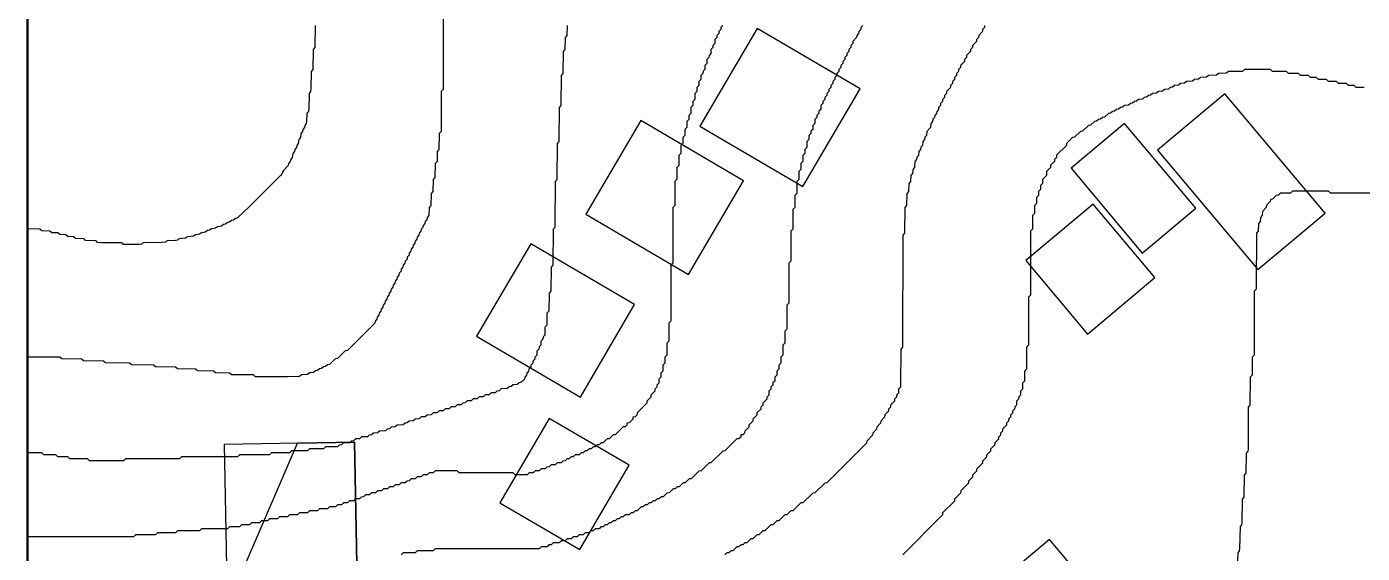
# Model space of a CAD drawing. Header units: millimetres. Extents: x 0 to 600000, y 0 to 540000.
# Drawn here: x 0 to 167121, y 129330 to 195234 of the extents above; entities that cross this region are included whole.
import ezdxf

# ---------------------------------------------------------------- set-up
doc = ezdxf.new("R2010")
doc.units = ezdxf.units.MM
for name, color, linetype in [('BLDG_BOX_CAMPUS', 5, 'Continuous'), ('BLDG_BOX_RASTER', 1, 'Continuous'), ('BLDG_FOOTPRINT_CAMPUS', 8, 'Continuous'), ('BLDG_FOOTPRINT_RASTER', 12, 'Continuous'), ('CONTOUR_44', 5, 'Continuous'), ('CONTOUR_45', 5, 'Continuous'), ('CONTOUR_46', 150, 'Continuous'), ('CONTOUR_47', 150, 'Continuous'), ('CONTOUR_48', 130, 'Continuous'), ('CONTOUR_49', 90, 'Continuous'), ('CONTOUR_50', 90, 'Continuous'), ('CONTOUR_51', 3, 'Continuous'), ('CONTOUR_52', 60, 'Continuous'), ('CONTOUR_53', 50, 'Continuous'), ('CONTOUR_54', 40, 'Continuous'), ('CONTOUR_55', 40, 'Continuous'), ('CONTOUR_56', 30, 'Continuous'), ('CONTOUR_57', 30, 'Continuous'), ('CONTOUR_58', 22, 'Continuous'), ('CONTOUR_59', 22, 'Continuous'), ('MODEL_BOUNDARY', 7, 'Continuous')]:
    doc.layers.add(name, color=color, linetype=linetype)

msp = doc.modelspace()

# ---------------------------------------------------------------- linework, layer by layer
at = {"layer": 'BLDG_BOX_CAMPUS'}
for points in [[(141504, 179779, 58202), (154036, 164839, 59002), (162464, 171908, 59033), (149931, 186848, 58099), (141504, 179779, 58202)], [(130687, 177513, 58042), (139588, 166902, 58403), (146272, 172508, 58533), (137371, 183119, 58048), (130687, 177513, 58042)], [(125032, 165961, 57961), (132744, 156768, 58271), (141172, 163837, 58494), (133459, 173031, 58152), (125032, 165961, 57961)], [(125865, 114906, 59572), (135058, 122618, 58964), (127989, 131046, 58601), (118795, 123334, 58715), (125865, 114906, 59572)]]:
    msp.add_polyline3d(points, close=True, dxfattribs=at)
at = {"layer": 'BLDG_BOX_RASTER'}
for points in [[(104279, 187450, 56236), (91385, 195005, 55233), (84228, 182789, 55092), (97122, 175235, 56043), (104279, 187450, 56236)], [(76827, 183478, 54617), (69965, 171767, 54259), (82819, 164235, 55147), (89681, 175946, 55523), (76827, 183478, 54617)], [(56292, 156502, 53727), (69290, 148886, 54630), (76070, 160459, 54733), (63073, 168075, 53847), (56292, 156502, 53727)], [(69198, 129789, 56181), (75384, 140346, 55467), (65378, 146209, 54595), (59193, 135652, 55400), (69198, 129789, 56181)], [(25161, 118980, 56449), (41476, 119284, 56986), (41028, 143238, 54021), (24714, 142934, 53858), (25161, 118980, 56449)]]:
    msp.add_polyline3d(points, close=True, dxfattribs=at)
at = {"layer": 'BLDG_FOOTPRINT_CAMPUS'}
for points in [[(141504, 179779, 58202), (154036, 164839, 59002), (162464, 171909, 59033), (149931, 186848, 58099), (141504, 179779, 58202)], [(130687, 177513, 58042), (139588, 166902, 58403), (146272, 172508, 58533), (137371, 183119, 58048), (130687, 177513, 58042)], [(125032, 165961, 57961), (132744, 156768, 58271), (141172, 163837, 58494), (133459, 173031, 58152), (125032, 165961, 57961)], [(118795, 123334, 58715), (125865, 114906, 59572), (135058, 122618, 58964), (127989, 131046, 58601), (118795, 123334, 58715)]]:
    msp.add_polyline3d(points, close=True, dxfattribs=at)
at = {"layer": 'BLDG_FOOTPRINT_RASTER'}
for points in [[(91386, 195005, 55233), (84228, 182789, 55092), (97122, 175235, 56043), (104279, 187450, 56236), (91386, 195005, 55233)], [(76827, 183478, 54617), (69965, 171767, 54259), (82819, 164235, 55147), (89681, 175946, 55523), (76827, 183478, 54617)], [(63073, 168075, 53847), (56292, 156502, 53727), (69290, 148886, 54630), (76070, 160459, 54733), (63073, 168075, 53847)], [(65378, 146209, 54595), (59193, 135652, 55400), (69198, 129789, 56181), (75384, 140346, 55467), (65378, 146209, 54595)], [(33901, 143105, 53905), (41028, 143238, 54021), (41476, 119284, 56986), (25161, 118980, 56449), (25092, 122659, 56112), (33901, 143105, 53905)]]:
    msp.add_polyline3d(points, close=True, dxfattribs=at)
at = {"layer": 'CONTOUR_44'}
msp.add_polyline3d([(125, 123, 44000), (599875, 124, 44000), (599876, 539875, 44000), (125, 539876, 44000), (125, 123, 44000)], close=True, dxfattribs=at)
at = {"layer": 'CONTOUR_45'}
msp.add_polyline3d([(125, 123, 45000), (599875, 124, 45000), (599876, 539875, 45000), (125, 539876, 45000), (125, 123, 45000)], close=True, dxfattribs=at)
at = {"layer": 'CONTOUR_46'}
msp.add_polyline3d([(125, 457886, 46000), (125, 123, 46000), (125, 123, 46000), (599875, 124, 46000)], dxfattribs=at)
at = {"layer": 'CONTOUR_47'}
msp.add_polyline3d([(125, 360358, 47000), (125, 123, 47000), (125, 123, 47000), (599875, 124, 47000)], dxfattribs=at)
at = {"layer": 'CONTOUR_48'}
msp.add_polyline3d([(125, 351634, 48000), (125, 124, 48000), (125, 124, 48000), (599875, 124, 48000)], dxfattribs=at)
at = {"layer": 'CONTOUR_49'}
msp.add_polyline3d([(125, 257391, 49000), (125, 124, 49000), (125, 124, 49000), (599875, 124, 49000)], dxfattribs=at)
at = {"layer": 'CONTOUR_50'}
msp.add_polyline3d([(125, 237941, 50000), (125, 124, 50000), (125, 124, 50000), (599875, 125, 50000)], dxfattribs=at)
at = {"layer": 'CONTOUR_51'}
msp.add_polyline3d([(125, 207427, 51000), (125, 124, 51000), (125, 124, 51000), (529694, 125, 51000)], dxfattribs=at)
at = {"layer": 'CONTOUR_52'}
msp.add_polyline3d([(36097, 195375, 52000), (36055, 192625, 52000), (35842, 192375, 52000), (35794, 189875, 52000), (35587, 189625, 52000), (35555, 187375, 52000), (35528, 187125, 52000), (35329, 186875, 52000), (35290, 184875, 52000), (35255, 184625, 52000), (35125, 184495, 52000), (35067, 184375, 52000), (35026, 183375, 52000), (34981, 183125, 52000), (34796, 182875, 52000), (34751, 182625, 52000), (34553, 182375, 52000), (34512, 182125, 52000), (34311, 181875, 52000), (34250, 181375, 52000), (34056, 181125, 52000), (33988, 180625, 52000), (33795, 180375, 52000), (33747, 180125, 52000), (33547, 179875, 52000), (33500, 179625, 52000), (33302, 179375, 52000), (33224, 178875, 52000), (33033, 178625, 52000), (32975, 178375, 52000), (32778, 178125, 52000), (32710, 177875, 52000), (32125, 177244, 52000), (32035, 177125, 52000), (31967, 176875, 52000), (31739, 176625, 52000), (27875, 172750, 52000), (26375, 171311, 52000), (26125, 171233, 52000), (25875, 171040, 52000), (25625, 170975, 52000), (25375, 170783, 52000), (25125, 170722, 52000), (24875, 170531, 52000), (24625, 170472, 52000), (24375, 170290, 52000), (23875, 170207, 52000), (23625, 170024, 52000), (23125, 169951, 52000), (22875, 169760, 52000), (22625, 169711, 52000), (22375, 169526, 52000), (21875, 169453, 52000), (21625, 169270, 52000), (21125, 169202, 52000), (20875, 169024, 52000), (20125, 168946, 52000), (19875, 168767, 52000), (19125, 168695, 52000), (18981, 168625, 52000), (18875, 168519, 52000), (18625, 168477, 52000), (17625, 168440, 52000), (17487, 168375, 52000), (17375, 168263, 52000), (16875, 168213, 52000), (14625, 168183, 52000), (14498, 168125, 52000), (14375, 168002, 52000), (14125, 167968, 52000), (12375, 167963, 52000), (12125, 167995, 52000), (11995, 168125, 52000), (11875, 168178, 52000), (9375, 168196, 52000), (8875, 168234, 52000), (8734, 168375, 52000), (8625, 168425, 52000), (7375, 168476, 52000), (7226, 168625, 52000), (7125, 168673, 52000), (6125, 168721, 52000), (5875, 168921, 52000), (5125, 168964, 52000), (4875, 169168, 52000), (4125, 169209, 52000), (3875, 169416, 52000), (3125, 169454, 52000), (2875, 169663, 52000), (1875, 169702, 52000), (1625, 169911, 52000), (125, 169928, 52000), (125, 124, 52000)], dxfattribs=at)
at = {"layer": 'CONTOUR_53'}
msp.add_polyline3d([(52114, 198625, 53000), (52103, 187625, 53000), (52094, 187375, 53000), (51861, 187125, 53000), (51840, 182125, 53000), (51609, 181875, 53000), (51589, 179875, 53000), (51358, 179625, 53000), (51340, 178375, 53000), (51109, 178125, 53000), (51087, 176375, 53000), (50857, 176125, 53000), (50835, 174625, 53000), (50606, 174375, 53000), (50580, 172875, 53000), (50353, 172625, 53000), (50323, 171625, 53000), (50096, 171375, 53000), (50080, 171125, 53000), (49848, 170875, 53000), (49833, 170625, 53000), (49599, 170375, 53000), (49584, 170125, 53000), (49350, 169875, 53000), (49335, 169625, 53000), (49100, 169375, 53000), (49085, 169125, 53000), (48851, 168875, 53000), (48836, 168625, 53000), (48601, 168375, 53000), (48586, 168125, 53000), (48351, 167875, 53000), (48336, 167625, 53000), (48101, 167375, 53000), (48086, 167125, 53000), (47851, 166875, 53000), (47836, 166625, 53000), (47601, 166375, 53000), (47586, 166125, 53000), (47351, 165875, 53000), (47335, 165625, 53000), (47100, 165375, 53000), (47085, 165125, 53000), (46850, 164875, 53000), (46835, 164625, 53000), (46600, 164375, 53000), (46584, 164125, 53000), (46349, 163875, 53000), (46333, 163625, 53000), (46099, 163375, 53000), (46083, 163125, 53000), (45849, 162875, 53000), (45832, 162625, 53000), (45598, 162375, 53000), (45581, 162125, 53000), (45347, 161875, 53000), (45330, 161625, 53000), (45097, 161375, 53000), (45079, 161125, 53000), (44846, 160875, 53000), (44827, 160625, 53000), (44595, 160375, 53000), (44575, 160125, 53000), (44343, 159875, 53000), (44323, 159625, 53000), (44092, 159375, 53000), (44070, 159125, 53000), (43839, 158875, 53000), (43816, 158625, 53000), (43585, 158375, 53000), (43556, 158125, 53000), (40125, 154691, 53000), (39875, 154662, 53000), (39826, 154625, 53000), (38875, 153694, 53000), (38625, 153664, 53000), (38572, 153625, 53000), (37875, 152950, 53000), (37625, 152919, 53000), (37375, 152694, 53000), (37125, 152667, 53000), (36875, 152443, 53000), (36625, 152417, 53000), (36375, 152194, 53000), (36125, 152168, 53000), (35875, 151950, 53000), (35375, 151914, 53000), (35125, 151699, 53000), (34375, 151661, 53000), (34125, 151448, 53000), (32625, 151412, 53000), (28625, 151424, 53000), (28375, 151647, 53000), (25625, 151667, 53000), (25375, 151894, 53000), (23625, 151912, 53000), (23375, 152142, 53000), (21375, 152159, 53000), (21125, 152390, 53000), (18875, 152407, 53000), (18625, 152639, 53000), (16125, 152655, 53000), (15875, 152889, 53000), (13125, 152904, 53000), (12875, 153138, 53000), (9875, 153153, 53000), (9625, 153388, 53000), (7125, 153403, 53000), (6875, 153638, 53000), (4375, 153652, 53000), (4125, 153887, 53000), (125, 153892, 53000), (125, 124, 53000)], dxfattribs=at)
at = {"layer": 'CONTOUR_54'}
msp.add_polyline3d([(67615, 195375, 54000), (67602, 194125, 54000), (67364, 193875, 54000), (67352, 192375, 54000), (67114, 192125, 54000), (67100, 189375, 54000), (66864, 189125, 54000), (66849, 185375, 54000), (66613, 185125, 54000), (66598, 180875, 54000), (66363, 180625, 54000), (66347, 176125, 54000), (66112, 175875, 54000), (66102, 170375, 54000), (66094, 170125, 54000), (65861, 169875, 54000), (65839, 165375, 54000), (65608, 165125, 54000), (65584, 162125, 54000), (65356, 161875, 54000), (65328, 159625, 54000), (65103, 159375, 54000), (65072, 157875, 54000), (64849, 157625, 54000), (64815, 156625, 54000), (64625, 156435, 54000), (64574, 156125, 54000), (64346, 155875, 54000), (64318, 155375, 54000), (64125, 155182, 54000), (64073, 154875, 54000), (63845, 154625, 54000), (63814, 154125, 54000), (63589, 153875, 54000), (63566, 153625, 54000), (63338, 153375, 54000), (63315, 153125, 54000), (63087, 152875, 54000), (63062, 152625, 54000), (62834, 152375, 54000), (62807, 152125, 54000), (62579, 151875, 54000), (62547, 151625, 54000), (62320, 151375, 54000), (62273, 151125, 54000), (61875, 150728, 54000), (61625, 150682, 54000), (61375, 150460, 54000), (60875, 150413, 54000), (60625, 150187, 54000), (60375, 150164, 54000), (60310, 150125, 54000), (60125, 149940, 54000), (59375, 149901, 54000), (59125, 149671, 54000), (58825, 149625, 54000), (58625, 149425, 54000), (58125, 149400, 54000), (57875, 149169, 54000), (57375, 149147, 54000), (57125, 148916, 54000), (56625, 148896, 54000), (56375, 148663, 54000), (55875, 148644, 54000), (55625, 148410, 54000), (55125, 148393, 54000), (54875, 148156, 54000), (54591, 148125, 54000), (54375, 147909, 54000), (53875, 147892, 54000), (53625, 147657, 54000), (53125, 147641, 54000), (52875, 147405, 54000), (52375, 147390, 54000), (52125, 147153, 54000), (51625, 147140, 54000), (51375, 146902, 54000), (50875, 146889, 54000), (50625, 146651, 54000), (50125, 146638, 54000), (49875, 146400, 54000), (49375, 146388, 54000), (49125, 146149, 54000), (48625, 146137, 54000), (48375, 145898, 54000), (47875, 145887, 54000), (47625, 145646, 54000), (47351, 145625, 54000), (47125, 145399, 54000), (46375, 145386, 54000), (46125, 145146, 54000), (45625, 145136, 54000), (45375, 144894, 54000), (45103, 144875, 54000), (44875, 144647, 54000), (44125, 144635, 54000), (43875, 144394, 54000), (43375, 144385, 54000), (43125, 144143, 54000), (42854, 144125, 54000), (42625, 143896, 54000), (41875, 143885, 54000), (41625, 143643, 54000), (41125, 143635, 54000), (40875, 143393, 54000), (40604, 143375, 54000), (40375, 143146, 54000), (39625, 143135, 54000), (39375, 142893, 54000), (39102, 142875, 54000), (38875, 142648, 54000), (37375, 142634, 54000), (37125, 142395, 54000), (35375, 142384, 54000), (35125, 142144, 54000), (33125, 142133, 54000), (32875, 141893, 54000), (30625, 141883, 54000), (30375, 141643, 54000), (26625, 141634, 54000), (26375, 141394, 54000), (19375, 141384, 54000), (19125, 141145, 54000), (12375, 141135, 54000), (12125, 140897, 54000), (11875, 140891, 54000), (7875, 140898, 54000), (7625, 141136, 54000), (5375, 141148, 54000), (5125, 141386, 54000), (3875, 141396, 54000), (3625, 141635, 54000), (2125, 141645, 54000), (1875, 141884, 54000), (125, 141887, 54000), (125, 124, 54000)], dxfattribs=at)
at = {"layer": 'CONTOUR_55'}
msp.add_polyline3d([(87102, 195375, 55000), (86861, 195125, 55000), (86852, 194875, 55000), (86611, 194625, 55000), (86602, 194375, 55000), (86361, 194125, 55000), (86353, 193875, 55000), (86112, 193625, 55000), (86100, 193125, 55000), (85875, 192900, 55000), (85852, 192625, 55000), (85612, 192375, 55000), (85599, 191875, 55000), (85375, 191651, 55000), (85352, 191375, 55000), (85112, 191125, 55000), (85100, 190625, 55000), (84861, 190375, 55000), (84848, 189875, 55000), (84625, 189652, 55000), (84602, 189375, 55000), (84362, 189125, 55000), (84350, 188625, 55000), (84112, 188375, 55000), (84100, 187875, 55000), (83862, 187625, 55000), (83850, 187125, 55000), (83612, 186875, 55000), (83599, 186125, 55000), (83361, 185875, 55000), (83350, 185375, 55000), (83112, 185125, 55000), (83099, 184375, 55000), (82862, 184125, 55000), (82851, 183625, 55000), (82613, 183375, 55000), (82600, 182625, 55000), (82363, 182375, 55000), (82350, 181625, 55000), (82113, 181375, 55000), (82101, 180625, 55000), (81863, 180375, 55000), (81851, 179375, 55000), (81613, 179125, 55000), (81600, 177875, 55000), (81363, 177625, 55000), (81351, 176125, 55000), (81114, 175875, 55000), (81100, 172875, 55000), (80863, 172625, 55000), (80847, 165625, 55000), (80612, 165375, 55000), (80601, 158625, 55000), (80592, 158375, 55000), (80360, 158125, 55000), (80340, 155875, 55000), (80108, 155625, 55000), (80086, 154125, 55000), (79856, 153875, 55000), (79837, 153125, 55000), (79606, 152875, 55000), (79585, 152125, 55000), (79354, 151875, 55000), (79335, 151375, 55000), (79103, 151125, 55000), (79082, 150625, 55000), (78850, 150375, 55000), (78834, 150125, 55000), (78599, 149875, 55000), (78582, 149625, 55000), (78101, 149125, 55000), (78084, 148875, 55000), (77601, 148375, 55000), (77583, 148125, 55000), (76375, 146904, 55000), (76328, 146625, 55000), (76125, 146422, 55000), (75853, 146375, 55000), (75835, 146125, 55000), (75375, 145665, 55000), (75103, 145625, 55000), (75080, 145375, 55000), (74875, 145170, 55000), (74625, 145148, 55000), (73625, 144161, 55000), (73375, 144145, 55000), (72875, 143658, 55000), (72625, 143644, 55000), (72125, 143158, 55000), (71875, 143145, 55000), (71625, 142905, 55000), (71375, 142893, 55000), (71125, 142654, 55000), (70875, 142642, 55000), (70625, 142403, 55000), (70375, 142392, 55000), (70125, 142152, 55000), (69875, 142142, 55000), (69625, 141902, 55000), (69375, 141892, 55000), (69125, 141653, 55000), (68625, 141639, 55000), (68375, 141398, 55000), (68125, 141390, 55000), (67875, 141149, 55000), (67625, 141140, 55000), (67375, 140900, 55000), (67099, 140875, 55000), (66875, 140651, 55000), (66375, 140638, 55000), (66125, 140399, 55000), (65625, 140387, 55000), (65375, 140147, 55000), (65100, 140125, 55000), (64875, 139900, 55000), (64375, 139888, 55000), (64125, 139650, 55000), (63625, 139638, 55000), (63375, 139401, 55000), (62875, 139389, 55000), (62625, 139154, 55000), (61125, 139149, 55000), (60875, 139386, 55000), (54125, 139389, 55000), (53875, 139631, 55000), (51125, 139630, 55000), (50875, 139385, 55000), (50375, 139381, 55000), (50125, 139136, 55000), (49625, 139131, 55000), (49375, 138886, 55000), (48875, 138881, 55000), (48625, 138636, 55000), (48125, 138631, 55000), (47875, 138386, 55000), (47613, 138375, 55000), (47375, 138137, 55000), (46875, 138131, 55000), (46625, 137887, 55000), (46125, 137881, 55000), (45875, 137637, 55000), (45375, 137631, 55000), (45125, 137387, 55000), (44625, 137381, 55000), (44375, 137137, 55000), (43875, 137131, 55000), (43625, 136887, 55000), (43125, 136881, 55000), (42875, 136637, 55000), (42375, 136631, 55000), (42125, 136386, 55000), (41862, 136375, 55000), (41625, 136138, 55000), (41125, 136132, 55000), (40875, 135888, 55000), (40375, 135882, 55000), (40125, 135638, 55000), (39625, 135632, 55000), (39375, 135388, 55000), (38875, 135382, 55000), (38625, 135139, 55000), (37875, 135132, 55000), (37625, 134889, 55000), (36625, 134882, 55000), (36375, 134639, 55000), (35375, 134632, 55000), (35125, 134389, 55000), (34125, 134382, 55000), (33875, 134139, 55000), (32875, 134132, 55000), (32625, 133889, 55000), (31625, 133882, 55000), (31375, 133639, 55000), (30375, 133632, 55000), (30125, 133389, 55000), (29375, 133382, 55000), (29125, 133140, 55000), (28125, 133132, 55000), (27875, 132891, 55000), (26875, 132883, 55000), (26625, 132641, 55000), (25375, 132633, 55000), (25125, 132392, 55000), (21875, 132382, 55000), (21625, 132141, 55000), (18875, 132133, 55000), (18625, 131891, 55000), (16375, 131883, 55000), (16125, 131642, 55000), (13625, 131633, 55000), (13375, 131393, 55000), (125, 131384, 55000), (125, 124, 55000)], dxfattribs=at)
at = {"layer": 'CONTOUR_56'}
msp.add_polyline3d([(104604, 195375, 56000), (104361, 195125, 56000), (104353, 194875, 56000), (104111, 194625, 56000), (104102, 194375, 56000), (103860, 194125, 56000), (103850, 193875, 56000), (103362, 193375, 56000), (103354, 193125, 56000), (103111, 192875, 56000), (103103, 192625, 56000), (102861, 192375, 56000), (102853, 192125, 56000), (102611, 191875, 56000), (102602, 191625, 56000), (102361, 191375, 56000), (102352, 191125, 56000), (102111, 190875, 56000), (102102, 190625, 56000), (101861, 190375, 56000), (101852, 190125, 56000), (101611, 189875, 56000), (101602, 189625, 56000), (101361, 189375, 56000), (101352, 189125, 56000), (101111, 188875, 56000), (101102, 188625, 56000), (100861, 188375, 56000), (100852, 188125, 56000), (100611, 187875, 56000), (100602, 187625, 56000), (100361, 187375, 56000), (100353, 187125, 56000), (100111, 186875, 56000), (100103, 186625, 56000), (99861, 186375, 56000), (99853, 186125, 56000), (99612, 185875, 56000), (99604, 185625, 56000), (99363, 185375, 56000), (99351, 184875, 56000), (99125, 184649, 56000), (99103, 184375, 56000), (98862, 184125, 56000), (98854, 183875, 56000), (98613, 183625, 56000), (98602, 183125, 56000), (98363, 182875, 56000), (98351, 182375, 56000), (98125, 182149, 56000), (98104, 181875, 56000), (97864, 181625, 56000), (97853, 181125, 56000), (97614, 180875, 56000), (97601, 180125, 56000), (97363, 179875, 56000), (97353, 179375, 56000), (97114, 179125, 56000), (97102, 178375, 56000), (96864, 178125, 56000), (96852, 177375, 56000), (96614, 177125, 56000), (96602, 176125, 56000), (96364, 175875, 56000), (96351, 174375, 56000), (96114, 174125, 56000), (96101, 172625, 56000), (95864, 172375, 56000), (95850, 169875, 56000), (95614, 169625, 56000), (95599, 165875, 56000), (95363, 165625, 56000), (95347, 160625, 56000), (95112, 160375, 56000), (95095, 157375, 56000), (94861, 157125, 56000), (94844, 155625, 56000), (94610, 155375, 56000), (94593, 154125, 56000), (94359, 153875, 56000), (94343, 153125, 56000), (94108, 152875, 56000), (94094, 152375, 56000), (93859, 152125, 56000), (93844, 151625, 56000), (93609, 151375, 56000), (93593, 150875, 56000), (93375, 150657, 56000), (93346, 150375, 56000), (93108, 150125, 56000), (93097, 149875, 56000), (92859, 149625, 56000), (92843, 149125, 56000), (92605, 148875, 56000), (92593, 148625, 56000), (92108, 148125, 56000), (92097, 147875, 56000), (91857, 147625, 56000), (91845, 147375, 56000), (91375, 146899, 56000), (91346, 146625, 56000), (90858, 146125, 56000), (90846, 145875, 56000), (90358, 145375, 56000), (90345, 145125, 56000), (89856, 144625, 56000), (89837, 144375, 56000), (89625, 144163, 56000), (89375, 144143, 56000), (89339, 143875, 56000), (89125, 143661, 56000), (88875, 143643, 56000), (87375, 142150, 56000), (87108, 142125, 56000), (85625, 140648, 56000), (85375, 140638, 56000), (84375, 139647, 56000), (84109, 139625, 56000), (83125, 138647, 56000), (82875, 138638, 56000), (82375, 138146, 56000), (82125, 138137, 56000), (81625, 137646, 56000), (81375, 137637, 56000), (81125, 137393, 56000), (80875, 137386, 56000), (80375, 136894, 56000), (80109, 136875, 56000), (79625, 136395, 56000), (79375, 136387, 56000), (79125, 136143, 56000), (78875, 136136, 56000), (78625, 135893, 56000), (78375, 135886, 56000), (78125, 135642, 56000), (77875, 135635, 56000), (77625, 135392, 56000), (77375, 135385, 56000), (77125, 135141, 56000), (76875, 135135, 56000), (76375, 134644, 56000), (76125, 134636, 56000), (75875, 134393, 56000), (75625, 134386, 56000), (75375, 134144, 56000), (74875, 134134, 56000), (74625, 133891, 56000), (74375, 133885, 56000), (74125, 133641, 56000), (73875, 133635, 56000), (73625, 133391, 56000), (73375, 133385, 56000), (73125, 133141, 56000), (72875, 133135, 56000), (72625, 132892, 56000), (72375, 132885, 56000), (72125, 132642, 56000), (71856, 132625, 56000), (71625, 132394, 56000), (71125, 132384, 56000), (70875, 132141, 56000), (70607, 132125, 56000), (70375, 131893, 56000), (69875, 131884, 56000), (69625, 131643, 56000), (69125, 131634, 56000), (68875, 131393, 56000), (68375, 131384, 56000), (68125, 131143, 56000), (67625, 131134, 56000), (67375, 130893, 56000), (66875, 130885, 56000), (66625, 130644, 56000), (65875, 130634, 56000), (65625, 130392, 56000), (65354, 130375, 56000), (65125, 130146, 56000), (64375, 130135, 56000), (64125, 129896, 56000), (63875, 129890, 56000), (51125, 129882, 56000), (50875, 129640, 56000), (48875, 129632, 56000), (48625, 129389, 56000), (47125, 129382, 56000), (46875, 129139, 56000)], dxfattribs=at)
at = {"layer": 'CONTOUR_57'}
msp.add_polyline3d([(119863, 195375, 57000), (119855, 195125, 57000), (119612, 194875, 57000), (119603, 194625, 57000), (119125, 194142, 57000), (119105, 193875, 57000), (118862, 193625, 57000), (118853, 193375, 57000), (118363, 192875, 57000), (118355, 192625, 57000), (118112, 192375, 57000), (118103, 192125, 57000), (117613, 191625, 57000), (117605, 191375, 57000), (117362, 191125, 57000), (117353, 190875, 57000), (116863, 190375, 57000), (116856, 190125, 57000), (116613, 189875, 57000), (116605, 189625, 57000), (116363, 189375, 57000), (116355, 189125, 57000), (116112, 188875, 57000), (116104, 188625, 57000), (115862, 188375, 57000), (115854, 188125, 57000), (115612, 187875, 57000), (115603, 187625, 57000), (115113, 187125, 57000), (115106, 186875, 57000), (114863, 186625, 57000), (114855, 186375, 57000), (114613, 186125, 57000), (114605, 185875, 57000), (114363, 185625, 57000), (114355, 185375, 57000), (114113, 185125, 57000), (114105, 184875, 57000), (113863, 184625, 57000), (113855, 184375, 57000), (113613, 184125, 57000), (113605, 183875, 57000), (113375, 183645, 57000), (113356, 183375, 57000), (113114, 183125, 57000), (113102, 182625, 57000), (112615, 182125, 57000), (112604, 181625, 57000), (112375, 181396, 57000), (112356, 181125, 57000), (112114, 180875, 57000), (112104, 180375, 57000), (111875, 180146, 57000), (111856, 179875, 57000), (111614, 179625, 57000), (111604, 179125, 57000), (111375, 178896, 57000), (111357, 178625, 57000), (111115, 178375, 57000), (111104, 177625, 57000), (110864, 177375, 57000), (110856, 176875, 57000), (110615, 176625, 57000), (110605, 175875, 57000), (110365, 175625, 57000), (110355, 174625, 57000), (110115, 174375, 57000), (110104, 172875, 57000), (109865, 172625, 57000), (109852, 169375, 57000), (109614, 169125, 57000), (109603, 155375, 57000), (109595, 155125, 57000), (109361, 154875, 57000), (109344, 150375, 57000), (109331, 150125, 57000), (109103, 149875, 57000), (109082, 149375, 57000), (108851, 149125, 57000), (108836, 148875, 57000), (108601, 148625, 57000), (108586, 148375, 57000), (108105, 147875, 57000), (108092, 147625, 57000), (107854, 147375, 57000), (107840, 147125, 57000), (107375, 146652, 57000), (107342, 146375, 57000), (106857, 145875, 57000), (106843, 145625, 57000), (106357, 145125, 57000), (106344, 144875, 57000), (105857, 144375, 57000), (105843, 144125, 57000), (105107, 143375, 57000), (105094, 143125, 57000), (100125, 138150, 57000), (99857, 138125, 57000), (98625, 136898, 57000), (98358, 136875, 57000), (97125, 135648, 57000), (96859, 135625, 57000), (95875, 134647, 57000), (95625, 134638, 57000), (95125, 134146, 57000), (94875, 134137, 57000), (94125, 133396, 57000), (93875, 133387, 57000), (93375, 132895, 57000), (93125, 132886, 57000), (92375, 132146, 57000), (92125, 132137, 57000), (91625, 131645, 57000), (91375, 131637, 57000), (90875, 131145, 57000), (90609, 131125, 57000), (90125, 130646, 57000), (89875, 130637, 57000), (89625, 130394, 57000), (89375, 130386, 57000), (89125, 130143, 57000), (88875, 130136, 57000), (88375, 129645, 57000), (88125, 129637, 57000), (87875, 129393, 57000), (87625, 129386, 57000), (87375, 129143, 57000)], dxfattribs=at)
at = {"layer": 'CONTOUR_58'}
msp.add_polyline3d([(167375, 187635, 58000), (166375, 187646, 58000), (166125, 187885, 58000), (165375, 187895, 58000), (165125, 188135, 58000), (164125, 188146, 58000), (163875, 188385, 58000), (162875, 188396, 58000), (162625, 188635, 58000), (161625, 188647, 58000), (161375, 188885, 58000), (160625, 188896, 58000), (160375, 189135, 58000), (159375, 189146, 58000), (159125, 189385, 58000), (157875, 189396, 58000), (157625, 189635, 58000), (155875, 189647, 58000), (155625, 189885, 58000), (152375, 189886, 58000), (152125, 189648, 58000), (150375, 189636, 58000), (150125, 189399, 58000), (149125, 189387, 58000), (148875, 189150, 58000), (147875, 189137, 58000), (147625, 188900, 58000), (146875, 188887, 58000), (146625, 188650, 58000), (146125, 188639, 58000), (145875, 188402, 58000), (145125, 188388, 58000), (144875, 188150, 58000), (144375, 188139, 58000), (144125, 187901, 58000), (143625, 187889, 58000), (143375, 187650, 58000), (143097, 187625, 58000), (142875, 187403, 58000), (142375, 187390, 58000), (142125, 187152, 58000), (141625, 187139, 58000), (141375, 186902, 58000), (140875, 186889, 58000), (140625, 186650, 58000), (140375, 186641, 58000), (140125, 186401, 58000), (139847, 186375, 58000), (139625, 186153, 58000), (139125, 186139, 58000), (138875, 185900, 58000), (138625, 185891, 58000), (138375, 185651, 58000), (138097, 185625, 58000), (137875, 185403, 58000), (137375, 185389, 58000), (137125, 185149, 58000), (136851, 185125, 58000), (136625, 184899, 58000), (136375, 184890, 58000), (136125, 184649, 58000), (135875, 184640, 58000), (135625, 184398, 58000), (135375, 184389, 58000), (134875, 183901, 58000), (134625, 183890, 58000), (134375, 183649, 58000), (134125, 183639, 58000), (133875, 183397, 58000), (133625, 183388, 58000), (133125, 182898, 58000), (132875, 182888, 58000), (132125, 182149, 58000), (131857, 182125, 58000), (131125, 181397, 58000), (130875, 181387, 58000), (130113, 180625, 58000), (130103, 180375, 58000), (128875, 179140, 58000), (128856, 178875, 58000), (128612, 178625, 58000), (128603, 178375, 58000), (128125, 177892, 58000), (128105, 177625, 58000), (127615, 177125, 58000), (127603, 176625, 58000), (127115, 176125, 58000), (127105, 175625, 58000), (126864, 175375, 58000), (126854, 174875, 58000), (126614, 174625, 58000), (126605, 174125, 58000), (126365, 173875, 58000), (126354, 173125, 58000), (126115, 172875, 58000), (126103, 171875, 58000), (125864, 171625, 58000), (125851, 169875, 58000), (125614, 169625, 58000), (125604, 161875, 58000), (125596, 161625, 58000), (125362, 161375, 58000), (125352, 155625, 58000), (125343, 155375, 58000), (125110, 155125, 58000), (125090, 152375, 58000), (124859, 152125, 58000), (124839, 150875, 58000), (124607, 150625, 58000), (124589, 149875, 58000), (124356, 149625, 58000), (124339, 149125, 58000), (124125, 148911, 58000), (124094, 148625, 58000), (123858, 148375, 58000), (123841, 147875, 58000), (123625, 147659, 58000), (123593, 147375, 58000), (123356, 147125, 58000), (123344, 146875, 58000), (123106, 146625, 58000), (123095, 146375, 58000), (122856, 146125, 58000), (122845, 145875, 58000), (122606, 145625, 58000), (122593, 145375, 58000), (122108, 144875, 58000), (122098, 144625, 58000), (121858, 144375, 58000), (121847, 144125, 58000), (121607, 143875, 58000), (121594, 143625, 58000), (121125, 143149, 58000), (121096, 142875, 58000), (120609, 142375, 58000), (120597, 142125, 58000), (120109, 141625, 58000), (120098, 141375, 58000), (119609, 140875, 58000), (119597, 140625, 58000), (118860, 139875, 58000), (118849, 139625, 58000), (118360, 139125, 58000), (118349, 138875, 58000), (117859, 138375, 58000), (117848, 138125, 58000), (116875, 137144, 58000), (116849, 136875, 58000), (116110, 136125, 58000), (116098, 135875, 58000), (114610, 134375, 58000), (114599, 134125, 58000), (109625, 129151, 58000)], dxfattribs=at)
at = {"layer": 'CONTOUR_59'}
msp.add_polyline3d([(181125, 174405, 59000), (163375, 174392, 59000), (163125, 174398, 59000), (162875, 174635, 59000), (158375, 174634, 59000), (158125, 174393, 59000), (156875, 174382, 59000), (156625, 174138, 59000), (156363, 174125, 59000), (155875, 173640, 59000), (155616, 173625, 59000), (155609, 173375, 59000), (155125, 172889, 59000), (155107, 172625, 59000), (154616, 172125, 59000), (154606, 171625, 59000), (154364, 171375, 59000), (154354, 170875, 59000), (154114, 170625, 59000), (154100, 169625, 59000), (153863, 169375, 59000), (153845, 162625, 59000), (153833, 162375, 59000), (153606, 162125, 59000), (153586, 154375, 59000), (153572, 154125, 59000), (153351, 153875, 59000), (153322, 151625, 59000), (153100, 151375, 59000), (153067, 147875, 59000), (152848, 147625, 59000), (152824, 142375, 59000), (152805, 142125, 59000), (152593, 141875, 59000), (152550, 139375, 59000), (152340, 139125, 59000), (152290, 136375, 59000), (152085, 136125, 59000), (152048, 133125, 59000), (152019, 132875, 59000), (151875, 132731, 59000), (151825, 132625, 59000), (151773, 129875, 59000), (151733, 129625, 59000), (151625, 129517, 59000), (151557, 129375, 59000), (151485, 127375, 59000)], dxfattribs=at)
at = {"layer": 'MODEL_BOUNDARY'}
msp.add_polyline3d([(0, 0, 43000), (600000, 0, 43000), (600000, 540000, 43000), (0, 540000, 43000)], close=True, dxfattribs=at)

doc.saveas('drawing.dxf')
